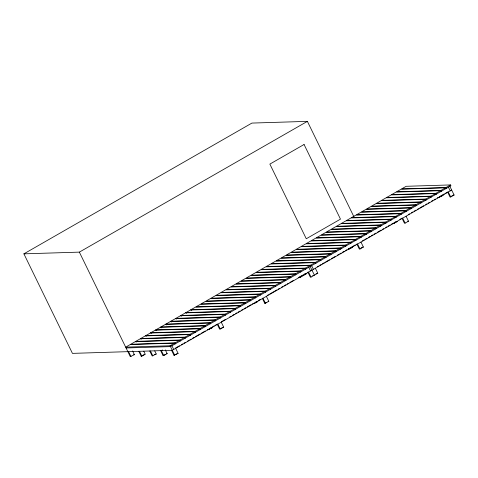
<?xml version="1.0" encoding="UTF-8"?>
<svg xmlns="http://www.w3.org/2000/svg" width="478" height="478" viewBox="0 0 478 478"><rect width="100%" height="100%" fill="white"/><g stroke="black" fill="none" stroke-linecap="round" stroke-linejoin="round"><path stroke-width="0.72" d="M451.674 190.059L172.271 350.284L72.441 353.373L23.9 253.842L251.918 123.079L307.378 121.364L353.971 216.887M23.9 253.842L79.36 252.127L307.378 121.364M136.14 342.212L135.734 341.382L140.293 338.771L184.663 337.396L185.07 338.227M141.153 339.338L140.747 338.508L145.312 335.891L189.676 334.522L190.083 335.347M146.172 336.458L145.766 335.628L150.325 333.017L194.695 331.642L195.102 332.473M151.185 333.584L150.785 332.754L155.344 330.137L199.714 328.768L200.115 329.593M156.204 330.704L155.798 329.88L160.357 327.263L204.727 325.888L205.134 326.719M161.217 327.83L160.817 327L165.376 324.383L209.746 323.014L210.147 323.845M166.236 324.95L165.83 324.126L170.389 321.509L214.759 320.135L215.166 320.965M171.249 322.076L170.849 321.246L175.408 318.629L219.778 317.261L220.179 318.091M176.268 319.196L175.862 318.372L180.427 315.755L224.791 314.381L225.198 315.211M181.287 316.322L180.881 315.492L185.44 312.875L229.81 311.507L230.217 312.337M186.301 313.443L185.894 312.618L190.459 310.001L234.823 308.627L235.23 309.457M191.32 310.569L190.913 309.738L195.472 307.121L239.842 305.753L240.249 306.583M79.36 252.127L130.297 356.636L134.378 354.676L132.561 350.942M138.787 351.324L141.213 356.295L144.595 354.359M141.213 356.295L145.294 354.335L143.782 351.228M154.418 354.664L156.252 354.001L154.735 350.888M162.484 349.98L161.355 350.625L163.787 355.602L167.169 353.66L165.346 349.926M174.631 343.15L130.261 344.524L125.702 347.136L170.066 345.767L174.631 343.15L175.032 343.981M179.644 340.276L135.274 341.645L130.715 344.262L175.085 342.887L179.644 340.276L180.051 341.101M135.734 341.382L180.104 340.013L184.663 337.396M140.747 338.508L185.117 337.133L189.676 334.522M145.766 335.628L190.136 334.259L194.695 331.642M150.785 332.754L195.149 331.379L199.714 328.768M155.798 329.88L200.168 328.505L204.727 325.888M160.817 327L205.181 325.626L209.746 323.014M165.83 324.126L210.201 322.752L214.759 320.135M170.849 321.246L215.22 319.872L219.778 317.261M175.862 318.372L220.233 316.998L224.791 314.381M180.881 315.492L225.252 314.124L229.81 311.507M185.894 312.618L230.265 311.244L234.823 308.627M190.913 309.738L235.284 308.37L239.842 305.753M244.861 302.873L200.491 304.247L195.932 306.864L240.297 305.49L244.861 302.873L245.262 303.703M249.875 299.999L205.504 301.373L200.945 303.984L245.316 302.616L249.875 299.999L250.281 300.829M254.894 297.119L210.523 298.493L205.964 301.11L250.335 299.736L254.894 297.119L255.294 297.949M259.907 294.245L215.542 295.619L210.977 298.23L255.348 296.862L259.907 294.245L260.313 295.075M264.926 291.365L220.555 292.739L215.996 295.356L260.367 293.982L264.926 291.365L265.332 292.195M269.939 288.491L225.574 289.865L221.009 292.476L265.38 291.108L269.939 288.491L270.345 289.321M274.958 285.617L230.587 286.985L226.028 289.602L270.399 288.228L274.958 285.617L275.364 286.442M279.977 282.737L235.606 284.111L231.047 286.722L275.412 285.354L279.977 282.737L280.377 283.568M284.99 279.863L240.619 281.231L236.06 283.848L280.431 282.474L284.99 279.863L285.396 280.688M290.009 276.983L245.638 278.357L241.079 280.968L285.444 279.6L290.009 276.983L290.409 277.814M295.022 274.109L250.657 275.477L246.092 278.094L290.463 276.72L295.022 274.109L295.428 274.934M300.041 271.229L255.67 272.603L251.111 275.22L295.482 273.846L300.041 271.229L300.447 272.06M305.054 268.355L260.689 269.723L256.124 272.341L300.495 270.966L305.054 268.355L305.46 269.18M310.073 265.475L265.702 266.849L261.143 269.467L305.514 268.092L310.073 265.475L310.479 266.306M315.092 262.601L270.721 263.97L266.162 266.587L310.527 265.212L315.092 262.601L315.492 263.432M320.105 259.721L275.734 261.096L271.175 263.713L315.546 262.338L320.105 259.721L320.511 260.552M325.124 256.847L280.753 258.216L276.194 260.833L320.559 259.458L325.124 256.847L325.524 257.678M330.137 253.967L285.772 255.342L281.207 257.959L325.578 256.584L330.137 253.967L330.543 254.798M335.156 251.093L290.785 252.462L286.226 255.079L330.597 253.71L335.156 251.093L335.562 251.924M340.169 248.213L295.804 249.588L291.239 252.205L335.61 250.831L340.169 248.213L340.575 249.044M345.188 245.339L300.817 246.714L296.258 249.325L340.629 247.957L345.188 245.339L345.594 246.17M350.207 242.46L305.836 243.834L301.277 246.451L345.642 245.077L350.207 242.46L350.607 243.29M355.22 239.586L310.849 240.96L306.29 243.571L350.661 242.203L355.22 239.586L355.626 240.416M360.239 236.706L315.868 238.08L311.309 240.697L355.674 239.323L360.239 236.706L360.639 237.536M365.252 233.832L320.881 235.206L316.322 237.817L360.693 236.449L365.252 233.832L365.658 234.662M370.271 230.958L325.9 232.326L321.341 234.943L365.712 233.569L370.271 230.958L370.677 231.782M375.284 228.078L330.919 229.452L326.355 232.063L370.725 230.695L375.284 228.078L375.69 228.908M380.303 225.204L335.932 226.572L331.374 229.189L375.744 227.815L380.303 225.204L380.709 226.028M385.316 222.324L340.951 223.698L336.393 226.309L380.757 224.941L385.316 222.324L385.722 223.154M390.335 219.45L345.964 220.818L341.406 223.435L385.776 222.061L390.335 219.45L390.741 220.274M395.354 216.57L350.983 217.944L346.425 220.555L390.789 219.187L395.354 216.57L395.754 217.4M400.367 213.696L355.996 215.064L351.438 217.681L395.808 216.307L400.367 213.696L400.773 214.52M405.386 210.816L361.015 212.19L356.457 214.807L400.827 213.433L405.386 210.816L405.786 211.646M410.399 207.942L366.034 209.31L361.47 211.927L405.84 210.553L410.399 207.942L410.805 208.772M415.418 205.062L371.048 206.436L366.489 209.053L410.859 207.679L415.418 205.062L415.824 205.893M420.431 202.188L376.067 203.556L371.502 206.173L415.872 204.799L420.431 202.188L420.837 203.019M425.45 199.308L381.08 200.682L376.521 203.299L420.891 201.925L425.45 199.308L425.856 200.139M430.469 196.434L386.099 197.802L381.54 200.419L425.904 199.051L430.469 196.434L430.869 197.265M435.482 193.554L391.112 194.928L386.553 197.545L430.923 196.171L435.482 193.554L435.888 194.385M440.501 190.68L396.131 192.054L391.572 194.666L435.936 193.297L440.501 190.68L440.901 191.511M445.514 187.8L401.15 189.174L396.585 191.792L440.955 190.417L445.514 187.8L445.92 188.631M450.533 184.926L406.163 186.301L401.604 188.912L445.974 187.543L450.533 184.926L450.939 185.757L170.473 346.598L126.102 347.966M149.739 350.983L152.165 355.961L156.252 354.001M339.954 249.02L341.244 248.279M345.116 246.056L346.407 245.322M359.958 237.548L361.249 236.807M365.12 234.584L366.411 233.844M379.968 226.076L381.259 225.335M385.131 223.112L386.421 222.372M175.599 348.002L179.471 345.779M181.407 344.668L182.698 343.927M183.988 343.186L185.279 342.445M187.215 341.34L188.505 340.599M189.796 339.858L191.086 339.117M192.377 338.376L194.313 337.265M195.604 336.524L200.121 333.937M201.411 333.196L205.283 330.973M207.219 329.868L208.51 329.127M209.8 328.386L211.091 327.645M212.381 326.904L214.317 325.793M215.608 325.052L216.898 324.311M221.416 321.724L225.287 319.501M229.804 316.914L231.095 316.173M232.386 315.432L234.322 314.321M235.612 313.58L236.903 312.839M238.193 312.098L240.129 310.993M241.42 310.252L242.71 309.511M244.001 308.77L245.937 307.659M247.228 306.918L251.099 304.701M252.39 303.96L253.681 303.219M255.616 302.108L256.907 301.367M258.198 300.626L260.134 299.515M267.232 295.446L268.522 294.705M269.813 293.964L276.917 289.895M278.208 289.154L279.499 288.413M281.434 287.302L282.725 286.567M284.016 285.826L285.952 284.715M287.242 283.974L288.533 283.233M289.823 282.492L293.695 280.275M298.212 277.682L302.729 275.095M304.02 274.354L305.311 273.613M317.231 266.772L318.521 266.037M319.812 265.296L321.102 264.555M322.393 263.814L324.329 262.703M325.62 261.962L329.491 259.745M331.427 258.634L335.299 256.411M337.235 255.3L338.526 254.559M339.816 253.824L341.107 253.083M342.397 252.342L344.339 251.231M345.63 250.49L346.92 249.749M348.211 249.008L350.147 247.897M351.438 247.162L355.309 244.939M362.408 240.87L364.344 239.759M365.634 239.018L366.925 238.277M368.215 237.536L370.151 236.425M371.442 235.684L372.732 234.949M374.023 234.208L375.959 233.097M377.25 232.356L381.121 230.133M382.412 229.398L383.703 228.657M385.638 227.546L386.929 226.805M388.22 226.064L390.156 224.953M391.446 224.212L392.737 223.471M394.027 222.736L395.963 221.625M399.835 219.402L401.771 218.291M408.224 214.592L409.515 213.851M411.45 212.74L412.741 211.999M414.032 211.258L415.968 210.153M417.258 209.412L418.549 208.671M419.839 207.93L423.711 205.707M425.647 204.602L426.938 203.861M428.228 203.12L429.519 202.379M431.455 201.268L432.745 200.527M434.036 199.786L435.327 199.045M437.262 197.94L438.553 197.199M439.844 196.458L444.361 193.865M445.651 193.124L448.292 191.995L450.718 196.972L454.1 195.03L449.87 186.366M160.656 350.643L163.082 355.62L165.334 354.329M212.071 327.532L208.683 329.467L212.77 327.508M256.053 302.305L253.794 303.602L257.881 301.636L257.176 301.66M301.092 276.475L299.401 277.449L300.1 277.425L306.864 273.547M303.906 274.862L306.165 273.565M348.946 249.032L351.205 247.735M394.057 223.16L395.187 222.515M440.226 196.685L441.917 195.717M397.582 221.523L393.496 223.483M171.572 350.308L173.998 355.285L178.085 353.326L175.653 348.348M220.167 328.81L223.686 327.167L221.26 322.196M266.371 296.324L268.797 301.301L265.415 303.237L262.99 298.266L262.285 298.284L264.71 303.261L266.401 302.293M312.57 275.818L314.399 275.149L310.174 266.479M315.952 273.876L317.78 273.207L315.355 268.23M360.992 248.046L362.121 247.401M451.704 196.022L452.833 195.377M173.998 355.285L178.085 353.326M220.304 329.109L217.878 324.132L217.173 324.156L219.599 329.133L223.686 327.167M311.017 277.085L308.591 272.113L307.886 272.131L310.318 277.109L311.017 277.085L317.78 273.207M360.006 248.996L357.58 244.019L356.875 244.043L359.301 249.014L360.006 248.996L363.388 247.054L360.962 242.077M405.111 223.124L402.685 218.147L401.986 218.171L404.412 223.148L405.111 223.124L408.499 221.189L406.067 216.211M444.899 188.416L446.374 188.368L445.974 187.543M434.866 194.17L436.342 194.122L435.936 193.297M442.479 195.394L443.184 195.371L439.097 197.33M453.395 195.054L454.1 195.03M450.718 196.972L450.013 196.996L447.587 192.019M424.834 199.924L426.31 199.876L425.904 199.051M414.796 205.677L416.278 205.63L415.872 204.799M404.764 211.431L406.246 211.384L405.84 210.553M394.732 217.185L396.214 217.137L395.808 216.307M407.794 221.206L408.499 221.189M384.7 222.939L386.182 222.891L385.776 222.061M374.668 228.693L376.144 228.645L375.744 227.815M364.636 234.447L366.112 234.399L365.712 233.569M354.604 240.201L356.08 240.153L355.674 239.323M351.766 247.413L352.471 247.395L348.384 249.355M362.683 247.078L363.388 247.054M268.092 301.319L268.797 301.301M264.71 303.261L265.415 303.237M133.679 354.694L134.378 354.676M166.464 353.684L167.169 353.66M163.082 355.62L163.787 355.602M448.43 187.191L450.228 190.883M440.955 190.417L441.361 191.248M430.923 196.171L431.329 197.002M420.891 201.925L421.297 202.756M410.859 207.679L411.259 208.51M400.827 213.433L401.227 214.264M390.789 219.187L391.195 220.017M380.757 224.941L381.163 225.771M370.725 230.695L371.131 231.525M360.693 236.449L361.099 237.279M350.661 242.203L351.067 243.027M345.642 245.077L346.048 245.907M340.629 247.957L341.029 248.781M335.61 250.831L336.016 251.661M330.597 253.71L330.997 254.535M325.578 256.584L325.984 257.415M320.559 259.458L320.965 260.289M315.546 262.338L315.952 263.169M311.62 265.654L313.419 269.341M310.527 265.212L310.933 266.043M308.728 267.31L310.527 271.002M305.514 268.092L305.914 268.923M300.495 270.966L300.901 271.797M295.482 273.846L295.882 274.677M290.463 276.72L290.869 277.551M285.444 279.6L285.85 280.431M280.431 282.474L280.837 283.305M275.412 285.354L275.818 286.185M270.399 288.228L270.799 289.059M265.38 291.108L265.786 291.939M260.367 293.982L260.767 294.812M255.348 296.862L255.754 297.686M250.335 299.736L250.735 300.566M245.316 302.616L245.722 303.44M240.297 305.49L240.703 306.32M235.284 308.37L235.69 309.194M230.265 311.244L230.671 312.074M225.252 314.124L225.652 314.948M220.233 316.998L220.639 317.828M215.22 319.872L215.62 320.702M210.201 322.752L210.607 323.582M205.181 325.626L205.588 326.456M200.168 328.505L200.575 329.336M195.149 331.379L195.556 332.21M190.136 334.259L190.537 335.09M185.117 337.133L185.524 337.964M180.104 340.013L180.505 340.844M175.085 342.887L175.492 343.718M171.919 345.767L173.717 349.46M170.066 345.767L174.703 355.262M150.439 350.96L152.87 355.937M139.486 351.3L141.912 356.277M128.57 351.635L130.996 356.612M304.068 144.493L269.867 164.103L306.273 238.755L340.479 219.139L304.068 144.493"/></g></svg>
